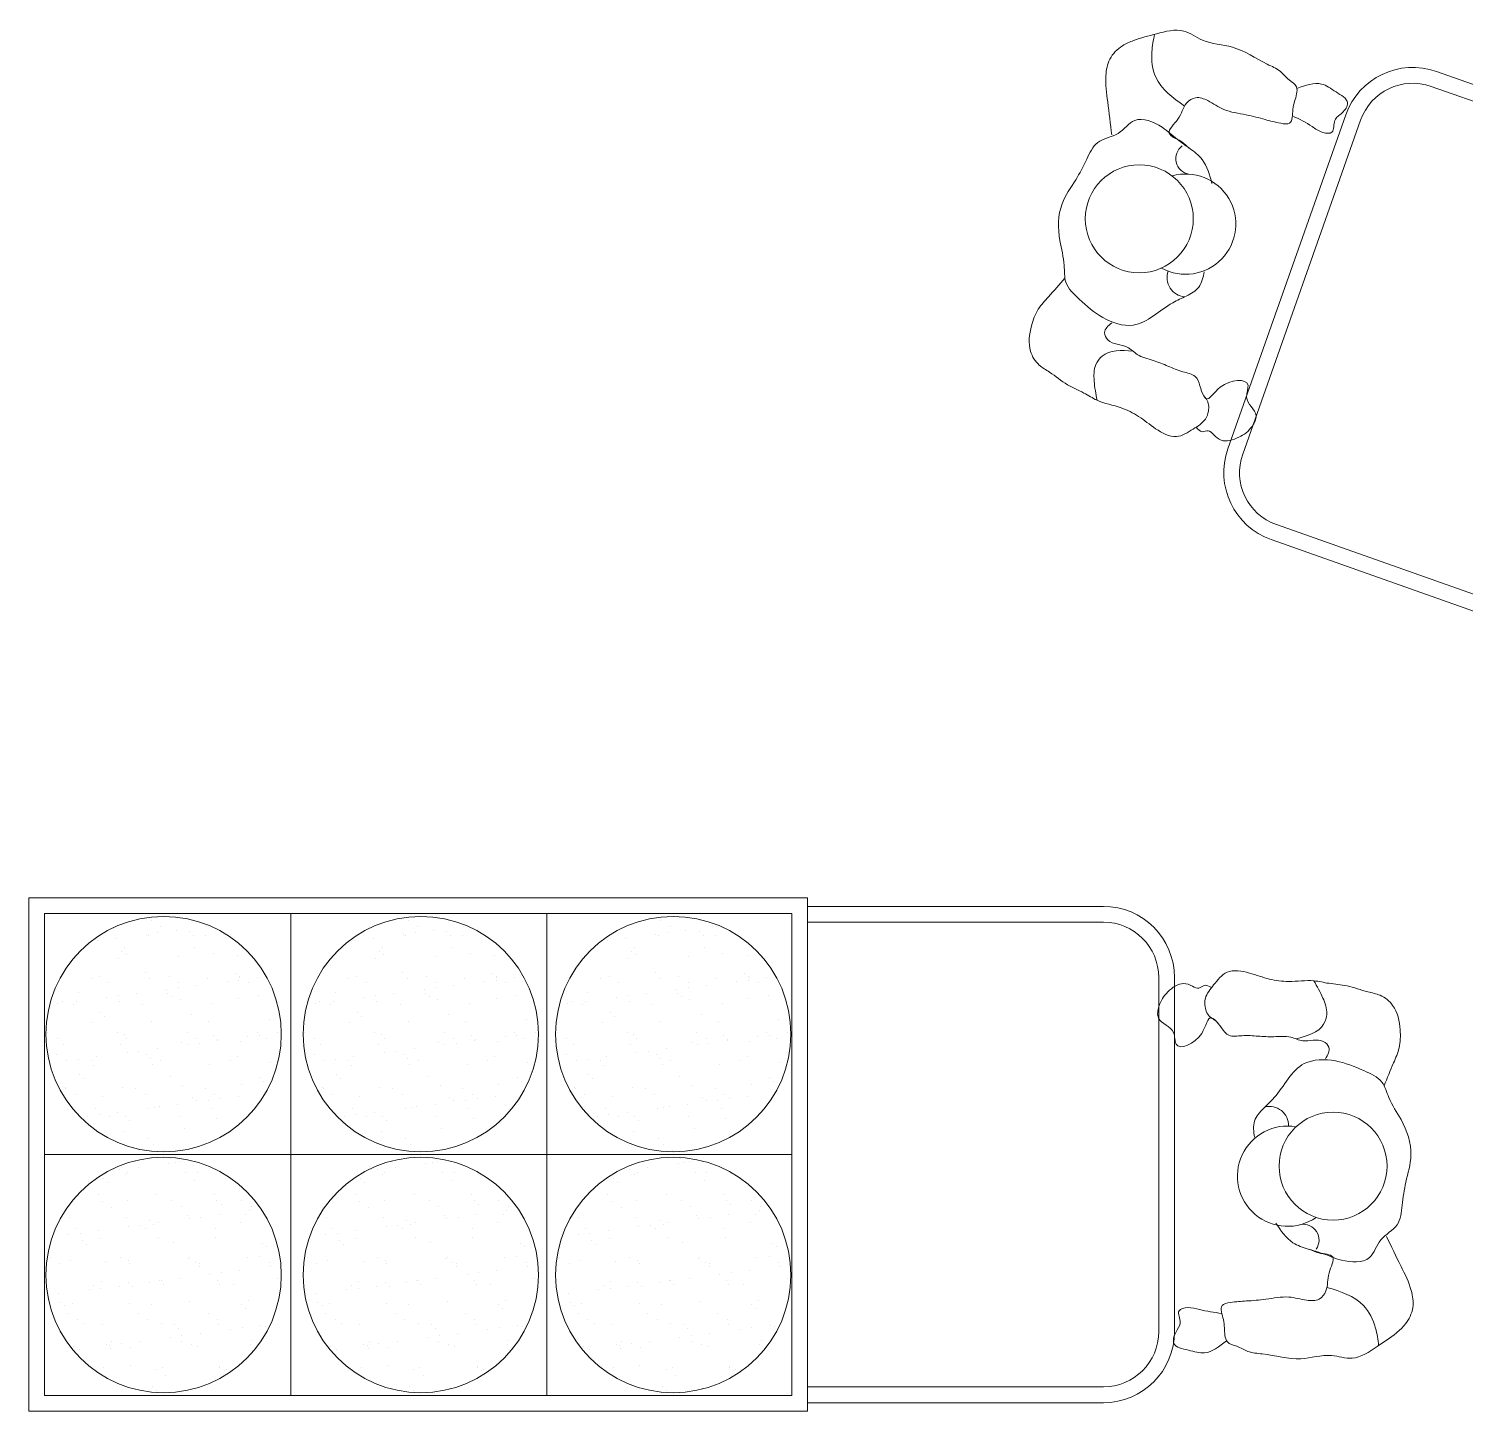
# Model space of a CAD drawing. Header units: millimetres. Extents: x 1337 to 8186, y 1899 to 5236.
# Drawn here: x 5395.6 to 5428.32, y 2700.96 to 2732.45 of the extents above; entities that cross this region are included whole.
import ezdxf

# ---------------------------------------------------------------- set-up
doc = ezdxf.new("R2010")
doc.units = ezdxf.units.MM
doc.layers.add('Линия связи (Вновь)', color=3, linetype='Continuous', lineweight=60)
doc.layers.add('Строительный', color=251, linetype='Continuous', lineweight=13)

# ---------------------------------------------------------------- blocks, each defined once
blk = doc.blocks.new('A$C178B2837')
at = {"layer": 'Строительный', "ltscale": 100}
for p, q in [((608.894, 341.669), (604.482, 343.228)), ((608.811, 341.434), (604.398, 342.992)), ((601.181, 337.261), (603.046, 342.542)), ((601.417, 337.178), (603.282, 342.458)), ((606.364, 334.503), (601.951, 336.062)), ((606.28, 334.267), (601.867, 335.826)), ((582.213, 330.16), (594.533, 330.16)), ((582.213, 330.16), (582.213, 322.04)), ((594.533, 330.16), (594.533, 322.04)), ((594.533, 330.025), (599.213, 330.025)), ((582.463, 329.91), (594.283, 329.91)), ((582.463, 329.91), (582.463, 322.29)), ((584.149, 329.807), (584.149, 329.807)), ((586.358, 329.91), (586.358, 322.29)), ((588.218, 329.807), (588.218, 329.807)), ((590.41, 329.91), (590.41, 322.29)), ((592.211, 329.807), (592.211, 329.807)), ((594.283, 329.91), (594.283, 322.29)), ((594.533, 329.775), (599.213, 329.775)), ((583.59, 329.522), (583.59, 329.522)), ((584.072, 329.585), (584.072, 329.585)), ((584.106, 329.572), (584.106, 329.572)), ((584.256, 329.609), (584.256, 329.609)), ((584.299, 329.712), (584.299, 329.712)), ((584.545, 329.647), (584.545, 329.647)), ((584.754, 329.629), (584.754, 329.629)), ((584.819, 329.569), (584.819, 329.569)), ((585.013, 329.567), (585.013, 329.567)), ((585.026, 329.711), (585.026, 329.711)), ((587.659, 329.522), (587.659, 329.522)), ((588.141, 329.585), (588.141, 329.585)), ((588.175, 329.572), (588.175, 329.572)), ((588.325, 329.609), (588.325, 329.609)), ((588.367, 329.712), (588.367, 329.712)), ((588.613, 329.647), (588.613, 329.647)), ((588.823, 329.629), (588.823, 329.629)), ((588.888, 329.569), (588.888, 329.569)), ((589.082, 329.567), (589.082, 329.567)), ((589.095, 329.711), (589.095, 329.711)), ((591.652, 329.522), (591.652, 329.522)), ((592.134, 329.585), (592.134, 329.585)), ((592.168, 329.572), (592.168, 329.572)), ((592.319, 329.609), (592.319, 329.609)), ((592.361, 329.712), (592.361, 329.712)), ((592.607, 329.647), (592.607, 329.647)), ((592.816, 329.629), (592.816, 329.629)), ((592.881, 329.569), (592.881, 329.569)), ((593.075, 329.567), (593.075, 329.567)), ((593.088, 329.711), (593.088, 329.711)), ((583.302, 329.484), (583.302, 329.484)), ((583.688, 329.317), (583.688, 329.317)), ((583.733, 329.367), (583.733, 329.367)), ((584.837, 329.369), (584.837, 329.369)), ((585.128, 329.286), (585.128, 329.286)), ((587.371, 329.484), (587.371, 329.484)), ((587.757, 329.317), (587.757, 329.317)), ((587.802, 329.367), (587.802, 329.367)), ((588.906, 329.369), (588.906, 329.369)), ((589.196, 329.286), (589.196, 329.286)), ((591.364, 329.484), (591.364, 329.484)), ((591.75, 329.317), (591.75, 329.317)), ((591.795, 329.367), (591.795, 329.367)), ((592.899, 329.369), (592.899, 329.369)), ((593.19, 329.286), (593.19, 329.286)), ((583.628, 329.205), (583.628, 329.205)), ((583.753, 329.258), (583.753, 329.258)), ((584.585, 329.239), (584.585, 329.239)), ((585.513, 329.251), (585.513, 329.251)), ((587.697, 329.205), (587.697, 329.205)), ((587.822, 329.258), (587.822, 329.258)), ((588.654, 329.239), (588.654, 329.239)), ((589.582, 329.251), (589.582, 329.251)), ((591.69, 329.205), (591.69, 329.205)), ((591.816, 329.258), (591.816, 329.258)), ((592.647, 329.239), (592.647, 329.239)), ((593.576, 329.251), (593.576, 329.251)), ((583.2, 328.877), (583.2, 328.877)), ((583.331, 328.917), (583.331, 328.917)), ((584.062, 328.975), (584.062, 328.975)), ((584.128, 328.888), (584.128, 328.888)), ((584.435, 328.919), (584.435, 328.919)), ((584.585, 328.824), (584.585, 328.824)), ((585.035, 328.884), (585.035, 328.884)), ((585.353, 328.836), (585.353, 328.836)), ((585.481, 328.963), (585.481, 328.963)), ((585.538, 328.86), (585.538, 328.86)), ((585.54, 328.921), (585.54, 328.921)), ((585.546, 328.903), (585.546, 328.903)), ((585.689, 328.826), (585.689, 328.826)), ((585.826, 328.898), (585.826, 328.898)), ((587.269, 328.877), (587.269, 328.877)), ((587.4, 328.917), (587.4, 328.917)), ((588.131, 328.975), (588.131, 328.975)), ((588.197, 328.888), (588.197, 328.888)), ((588.504, 328.919), (588.504, 328.919)), ((588.654, 328.824), (588.654, 328.824)), ((589.104, 328.884), (589.104, 328.884)), ((589.422, 328.836), (589.422, 328.836)), ((589.549, 328.963), (589.549, 328.963)), ((589.606, 328.86), (589.606, 328.86)), ((589.608, 328.921), (589.608, 328.921)), ((589.615, 328.903), (589.615, 328.903)), ((589.758, 328.826), (589.758, 328.826)), ((589.895, 328.898), (589.895, 328.898)), ((591.262, 328.877), (591.262, 328.877)), ((591.393, 328.917), (591.393, 328.917)), ((592.124, 328.975), (592.124, 328.975)), ((592.19, 328.888), (592.19, 328.888)), ((592.498, 328.919), (592.498, 328.919)), ((592.647, 328.824), (592.647, 328.824)), ((593.097, 328.884), (593.097, 328.884)), ((593.415, 328.836), (593.415, 328.836)), ((593.543, 328.963), (593.543, 328.963)), ((593.6, 328.86), (593.6, 328.86)), ((593.602, 328.921), (593.602, 328.921)), ((593.608, 328.903), (593.608, 328.903)), ((593.751, 328.826), (593.751, 328.826)), ((593.888, 328.898), (593.888, 328.898)), ((600.088, 328.9), (600.088, 323.3)), ((600.338, 328.9), (600.338, 323.3)), ((582.996, 328.664), (582.996, 328.664)), ((583.481, 328.822), (583.481, 328.822)), ((583.629, 328.609), (583.629, 328.609)), ((583.917, 328.647), (583.917, 328.647)), ((584.399, 328.71), (584.399, 328.71)), ((584.415, 328.652), (584.415, 328.652)), ((584.583, 328.734), (584.583, 328.734)), ((584.872, 328.772), (584.872, 328.772)), ((585.854, 328.62), (585.854, 328.62)), ((587.065, 328.664), (587.065, 328.664)), ((587.55, 328.822), (587.55, 328.822)), ((587.698, 328.609), (587.698, 328.609)), ((587.986, 328.647), (587.986, 328.647)), ((588.467, 328.71), (588.467, 328.71)), ((588.484, 328.652), (588.484, 328.652)), ((588.652, 328.734), (588.652, 328.734)), ((588.94, 328.772), (588.94, 328.772)), ((589.923, 328.62), (589.923, 328.62)), ((591.058, 328.664), (591.058, 328.664)), ((591.543, 328.822), (591.543, 328.822)), ((591.691, 328.609), (591.691, 328.609)), ((591.979, 328.647), (591.979, 328.647)), ((592.461, 328.71), (592.461, 328.71)), ((592.477, 328.652), (592.477, 328.652)), ((592.645, 328.734), (592.645, 328.734)), ((592.934, 328.772), (592.934, 328.772)), ((593.917, 328.62), (593.917, 328.62)), ((582.675, 328.483), (582.675, 328.483)), ((582.743, 328.526), (582.743, 328.526)), ((582.915, 328.477), (582.915, 328.477)), ((582.963, 328.521), (582.963, 328.521)), ((583.444, 328.585), (583.444, 328.585)), ((583.65, 328.522), (583.65, 328.522)), ((584.019, 328.479), (584.019, 328.479)), ((584.48, 328.592), (584.48, 328.592)), ((584.608, 328.556), (584.608, 328.556)), ((585.123, 328.481), (585.123, 328.481)), ((585.536, 328.568), (585.536, 328.568)), ((586.743, 328.483), (586.743, 328.483)), ((586.812, 328.526), (586.812, 328.526)), ((586.984, 328.477), (586.984, 328.477)), ((587.032, 328.521), (587.032, 328.521)), ((587.513, 328.585), (587.513, 328.585)), ((587.719, 328.522), (587.719, 328.522)), ((588.088, 328.479), (588.088, 328.479)), ((588.549, 328.592), (588.549, 328.592)), ((588.676, 328.556), (588.676, 328.556)), ((589.192, 328.481), (589.192, 328.481)), ((589.605, 328.568), (589.605, 328.568)), ((590.737, 328.483), (590.737, 328.483)), ((590.805, 328.526), (590.805, 328.526)), ((590.977, 328.477), (590.977, 328.477)), ((591.025, 328.521), (591.025, 328.521)), ((591.506, 328.585), (591.506, 328.585)), ((591.712, 328.522), (591.712, 328.522)), ((592.081, 328.479), (592.081, 328.479)), ((592.542, 328.592), (592.542, 328.592)), ((592.67, 328.556), (592.67, 328.556)), ((593.185, 328.481), (593.185, 328.481)), ((593.598, 328.568), (593.598, 328.568)), ((583.223, 328.193), (583.223, 328.193)), ((583.349, 328.34), (583.349, 328.34)), ((583.414, 328.281), (583.414, 328.281)), ((584.151, 328.205), (584.151, 328.205)), ((584.789, 328.309), (584.789, 328.309)), ((585.058, 328.201), (585.058, 328.201)), ((586.015, 328.235), (586.015, 328.235)), ((587.291, 328.193), (587.291, 328.193)), ((587.418, 328.34), (587.418, 328.34)), ((587.483, 328.281), (587.483, 328.281)), ((588.219, 328.205), (588.219, 328.205)), ((588.857, 328.309), (588.857, 328.309)), ((589.126, 328.201), (589.126, 328.201)), ((590.084, 328.235), (590.084, 328.235)), ((591.285, 328.193), (591.285, 328.193)), ((591.411, 328.34), (591.411, 328.34)), ((591.476, 328.281), (591.476, 328.281)), ((592.213, 328.205), (592.213, 328.205)), ((592.851, 328.309), (592.851, 328.309)), ((593.12, 328.201), (593.12, 328.201)), ((594.077, 328.235), (594.077, 328.235)), ((582.514, 328.028), (582.514, 328.028)), ((582.663, 327.932), (582.663, 327.932)), ((583.618, 328.03), (583.618, 328.03)), ((583.723, 327.998), (583.723, 327.998)), ((583.767, 327.934), (583.767, 327.934)), ((584.722, 328.032), (584.722, 328.032)), ((584.871, 327.936), (584.871, 327.936)), ((585.141, 327.986), (585.141, 327.986)), ((585.207, 327.926), (585.207, 327.926)), ((585.68, 327.961), (585.68, 327.961)), ((585.826, 328.034), (585.826, 328.034)), ((585.865, 327.985), (585.865, 327.985)), ((585.975, 327.938), (585.975, 327.938)), ((586.153, 328.023), (586.153, 328.023)), ((586.582, 328.028), (586.582, 328.028)), ((586.732, 327.932), (586.732, 327.932)), ((587.686, 328.03), (587.686, 328.03)), ((587.792, 327.998), (587.792, 327.998)), ((587.836, 327.934), (587.836, 327.934)), ((588.791, 328.032), (588.791, 328.032)), ((588.94, 327.936), (588.94, 327.936)), ((589.21, 327.986), (589.21, 327.986)), ((589.276, 327.926), (589.276, 327.926)), ((589.749, 327.961), (589.749, 327.961)), ((589.895, 328.034), (589.895, 328.034)), ((589.933, 327.985), (589.933, 327.985)), ((590.044, 327.938), (590.044, 327.938)), ((590.222, 328.023), (590.222, 328.023)), ((590.576, 328.028), (590.576, 328.028)), ((590.725, 327.932), (590.725, 327.932)), ((591.68, 328.03), (591.68, 328.03)), ((591.785, 327.998), (591.785, 327.998)), ((591.829, 327.934), (591.829, 327.934)), ((592.784, 328.032), (592.784, 328.032)), ((592.933, 327.936), (592.933, 327.936)), ((593.204, 327.986), (593.204, 327.986)), ((593.269, 327.926), (593.269, 327.926)), ((593.742, 327.961), (593.742, 327.961)), ((593.888, 328.034), (593.888, 328.034)), ((593.927, 327.985), (593.927, 327.985)), ((594.038, 327.938), (594.038, 327.938)), ((594.215, 328.023), (594.215, 328.023)), ((582.765, 327.843), (582.765, 327.843)), ((583.672, 327.838), (583.672, 327.838)), ((583.771, 327.71), (583.771, 327.71)), ((583.956, 327.734), (583.956, 327.734)), ((584.244, 327.772), (584.244, 327.772)), ((584.63, 327.873), (584.63, 327.873)), ((584.726, 327.835), (584.726, 327.835)), ((584.91, 327.86), (584.91, 327.86)), ((585.198, 327.897), (585.198, 327.897)), ((585.558, 327.885), (585.558, 327.885)), ((586.834, 327.843), (586.834, 327.843)), ((587.741, 327.838), (587.741, 327.838)), ((587.84, 327.71), (587.84, 327.71)), ((588.025, 327.734), (588.025, 327.734)), ((588.313, 327.772), (588.313, 327.772)), ((588.699, 327.873), (588.699, 327.873)), ((588.794, 327.835), (588.794, 327.835)), ((588.979, 327.86), (588.979, 327.86)), ((589.267, 327.897), (589.267, 327.897)), ((589.627, 327.885), (589.627, 327.885)), ((590.828, 327.843), (590.828, 327.843)), ((591.735, 327.838), (591.735, 327.838)), ((591.833, 327.71), (591.833, 327.71)), ((592.018, 327.734), (592.018, 327.734)), ((592.306, 327.772), (592.306, 327.772)), ((592.692, 327.873), (592.692, 327.873)), ((592.788, 327.835), (592.788, 327.835)), ((592.972, 327.86), (592.972, 327.86)), ((593.261, 327.897), (593.261, 327.897)), ((593.62, 327.885), (593.62, 327.885)), ((582.657, 327.687), (582.657, 327.687)), ((582.817, 327.584), (582.817, 327.584)), ((583.001, 327.608), (583.001, 327.608)), ((583.201, 327.589), (583.201, 327.589)), ((583.245, 327.51), (583.245, 327.51)), ((583.29, 327.646), (583.29, 327.646)), ((584.076, 327.675), (584.076, 327.675)), ((584.141, 327.615), (584.141, 327.615)), ((584.173, 327.522), (584.173, 327.522)), ((584.305, 327.591), (584.305, 327.591)), ((585.08, 327.518), (585.08, 327.518)), ((585.41, 327.593), (585.41, 327.593)), ((585.515, 327.643), (585.515, 327.643)), ((586.038, 327.552), (586.038, 327.552)), ((586.726, 327.687), (586.726, 327.687)), ((586.886, 327.584), (586.886, 327.584)), ((587.07, 327.608), (587.07, 327.608)), ((587.27, 327.589), (587.27, 327.589)), ((587.314, 327.51), (587.314, 327.51)), ((587.358, 327.646), (587.358, 327.646)), ((588.144, 327.675), (588.144, 327.675)), ((588.21, 327.615), (588.21, 327.615)), ((588.242, 327.522), (588.242, 327.522)), ((588.374, 327.591), (588.374, 327.591)), ((589.149, 327.518), (589.149, 327.518)), ((589.478, 327.593), (589.478, 327.593)), ((589.584, 327.643), (589.584, 327.643)), ((590.106, 327.552), (590.106, 327.552)), ((590.719, 327.687), (590.719, 327.687)), ((590.879, 327.584), (590.879, 327.584)), ((591.064, 327.608), (591.064, 327.608)), ((591.263, 327.589), (591.263, 327.589)), ((591.307, 327.51), (591.307, 327.51)), ((591.352, 327.646), (591.352, 327.646)), ((592.138, 327.675), (592.138, 327.675)), ((592.203, 327.615), (592.203, 327.615)), ((592.235, 327.522), (592.235, 327.522)), ((592.368, 327.591), (592.368, 327.591)), ((593.142, 327.518), (593.142, 327.518)), ((593.472, 327.593), (593.472, 327.593)), ((593.577, 327.643), (593.577, 327.643)), ((594.1, 327.552), (594.1, 327.552)), ((583.01, 327.363), (583.01, 327.363)), ((583.075, 327.303), (583.075, 327.303)), ((584.449, 327.332), (584.449, 327.332)), ((585.868, 327.32), (585.868, 327.32)), ((585.934, 327.26), (585.934, 327.26)), ((587.079, 327.363), (587.079, 327.363)), ((587.144, 327.303), (587.144, 327.303)), ((588.518, 327.332), (588.518, 327.332)), ((589.937, 327.32), (589.937, 327.32)), ((590.002, 327.26), (590.002, 327.26)), ((591.072, 327.363), (591.072, 327.363)), ((591.137, 327.303), (591.137, 327.303)), ((592.512, 327.332), (592.512, 327.332)), ((593.93, 327.32), (593.93, 327.32)), ((593.996, 327.26), (593.996, 327.26)), ((582.788, 327.16), (582.788, 327.16)), ((582.8, 327.14), (582.8, 327.14)), ((582.949, 327.044), (582.949, 327.044)), ((583.384, 327.021), (583.384, 327.021)), ((583.695, 327.155), (583.695, 327.155)), ((583.904, 327.142), (583.904, 327.142)), ((584.054, 327.046), (584.054, 327.046)), ((584.652, 327.19), (584.652, 327.19)), ((584.802, 327.009), (584.802, 327.009)), ((585.008, 327.144), (585.008, 327.144)), ((585.158, 327.048), (585.158, 327.048)), ((585.525, 327.022), (585.525, 327.022)), ((585.58, 327.202), (585.58, 327.202)), ((586.857, 327.16), (586.857, 327.16)), ((586.869, 327.14), (586.869, 327.14)), ((587.018, 327.044), (587.018, 327.044)), ((587.452, 327.021), (587.452, 327.021)), ((587.764, 327.155), (587.764, 327.155)), ((587.973, 327.142), (587.973, 327.142)), ((588.122, 327.046), (588.122, 327.046)), ((588.721, 327.19), (588.721, 327.19)), ((588.871, 327.009), (588.871, 327.009)), ((589.077, 327.144), (589.077, 327.144)), ((589.226, 327.048), (589.226, 327.048)), ((589.594, 327.022), (589.594, 327.022)), ((589.649, 327.202), (589.649, 327.202)), ((590.85, 327.16), (590.85, 327.16)), ((590.862, 327.14), (590.862, 327.14)), ((591.012, 327.044), (591.012, 327.044)), ((591.446, 327.021), (591.446, 327.021)), ((591.757, 327.155), (591.757, 327.155)), ((591.966, 327.142), (591.966, 327.142)), ((592.116, 327.046), (592.116, 327.046)), ((592.714, 327.19), (592.714, 327.19)), ((592.864, 327.009), (592.864, 327.009)), ((593.07, 327.144), (593.07, 327.144)), ((593.22, 327.048), (593.22, 327.048)), ((593.587, 327.022), (593.587, 327.022)), ((593.643, 327.202), (593.643, 327.202)), ((583.267, 326.827), (583.267, 326.827)), ((584.098, 326.835), (584.098, 326.835)), ((584.195, 326.839), (584.195, 326.839)), ((584.283, 326.859), (584.283, 326.859)), ((584.571, 326.897), (584.571, 326.897)), ((584.868, 326.949), (584.868, 326.949)), ((585.053, 326.96), (585.053, 326.96)), ((585.102, 326.835), (585.102, 326.835)), ((585.237, 326.985), (585.237, 326.985)), ((587.336, 326.827), (587.336, 326.827)), ((588.167, 326.835), (588.167, 326.835)), ((588.264, 326.839), (588.264, 326.839)), ((588.351, 326.859), (588.351, 326.859)), ((588.64, 326.897), (588.64, 326.897)), ((588.936, 326.949), (588.936, 326.949)), ((589.121, 326.96), (589.121, 326.96)), ((589.171, 326.835), (589.171, 326.835)), ((589.306, 326.985), (589.306, 326.985)), ((591.329, 326.827), (591.329, 326.827)), ((592.16, 326.835), (592.16, 326.835)), ((592.257, 326.839), (592.257, 326.839)), ((592.345, 326.859), (592.345, 326.859)), ((592.633, 326.897), (592.633, 326.897)), ((592.93, 326.949), (592.93, 326.949)), ((593.115, 326.96), (593.115, 326.96)), ((593.164, 326.835), (593.164, 326.835)), ((593.299, 326.985), (593.299, 326.985)), ((583.144, 326.709), (583.144, 326.709)), ((583.328, 326.733), (583.328, 326.733)), ((583.488, 326.702), (583.488, 326.702)), ((583.617, 326.771), (583.617, 326.771)), ((583.737, 326.697), (583.737, 326.697)), ((583.802, 326.638), (583.802, 326.638)), ((584.592, 326.704), (584.592, 326.704)), ((585.176, 326.666), (585.176, 326.666)), ((587.213, 326.709), (587.213, 326.709)), ((587.397, 326.733), (587.397, 326.733)), ((587.556, 326.702), (587.556, 326.702)), ((587.685, 326.771), (587.685, 326.771)), ((587.805, 326.697), (587.805, 326.697)), ((587.871, 326.638), (587.871, 326.638)), ((588.661, 326.704), (588.661, 326.704)), ((589.245, 326.666), (589.245, 326.666)), ((591.206, 326.709), (591.206, 326.709)), ((591.39, 326.733), (591.39, 326.733)), ((591.55, 326.702), (591.55, 326.702)), ((591.679, 326.771), (591.679, 326.771)), ((591.799, 326.697), (591.799, 326.697)), ((591.864, 326.638), (591.864, 326.638)), ((592.654, 326.704), (592.654, 326.704)), ((593.238, 326.666), (593.238, 326.666)), ((583.717, 326.472), (583.717, 326.472)), ((584.11, 326.355), (584.11, 326.355)), ((584.675, 326.507), (584.675, 326.507)), ((587.786, 326.472), (587.786, 326.472)), ((588.179, 326.355), (588.179, 326.355)), ((588.743, 326.507), (588.743, 326.507)), ((591.779, 326.472), (591.779, 326.472)), ((592.172, 326.355), (592.172, 326.355)), ((592.737, 326.507), (592.737, 326.507)), ((582.463, 326.1), (594.283, 326.1)), ((584.19, 326.254), (584.19, 326.254)), ((584.218, 326.156), (584.218, 326.156)), ((584.34, 326.159), (584.34, 326.159)), ((588.259, 326.254), (588.259, 326.254)), ((588.286, 326.156), (588.286, 326.156)), ((588.409, 326.159), (588.409, 326.159)), ((592.252, 326.254), (592.252, 326.254)), ((592.28, 326.156), (592.28, 326.156)), ((592.402, 326.159), (592.402, 326.159)), ((583.943, 325.896), (583.943, 325.896)), ((584.425, 325.96), (584.425, 325.96)), ((584.463, 326.032), (584.463, 326.032)), ((584.529, 325.972), (584.529, 325.972)), ((584.61, 325.984), (584.61, 325.984)), ((588.012, 325.896), (588.012, 325.896)), ((588.494, 325.96), (588.494, 325.96)), ((588.532, 326.032), (588.532, 326.032)), ((588.597, 325.972), (588.597, 325.972)), ((588.678, 325.984), (588.678, 325.984)), ((592.006, 325.896), (592.006, 325.896)), ((592.487, 325.96), (592.487, 325.96)), ((592.525, 326.032), (592.525, 326.032)), ((592.591, 325.972), (592.591, 325.972)), ((592.672, 325.984), (592.672, 325.984)), ((583.397, 325.72), (583.397, 325.72)), ((583.463, 325.66), (583.463, 325.66)), ((583.471, 325.834), (583.471, 325.834)), ((583.655, 325.858), (583.655, 325.858)), ((583.739, 325.789), (583.739, 325.789)), ((583.774, 325.814), (583.774, 325.814)), ((584.697, 325.823), (584.697, 325.823)), ((584.837, 325.689), (584.837, 325.689)), ((584.878, 325.816), (584.878, 325.816)), ((587.466, 325.72), (587.466, 325.72)), ((587.531, 325.66), (587.531, 325.66)), ((587.539, 325.834), (587.539, 325.834)), ((587.724, 325.858), (587.724, 325.858)), ((587.808, 325.789), (587.808, 325.789)), ((587.843, 325.814), (587.843, 325.814)), ((588.766, 325.823), (588.766, 325.823)), ((588.906, 325.689), (588.906, 325.689)), ((588.947, 325.816), (588.947, 325.816)), ((591.459, 325.72), (591.459, 325.72)), ((591.525, 325.66), (591.525, 325.66)), ((591.533, 325.834), (591.533, 325.834)), ((591.717, 325.858), (591.717, 325.858)), ((591.802, 325.789), (591.802, 325.789)), ((591.836, 325.814), (591.836, 325.814)), ((592.759, 325.823), (592.759, 325.823)), ((592.899, 325.689), (592.899, 325.689)), ((592.94, 325.816), (592.94, 325.816)), ((583.312, 325.461), (583.312, 325.461)), ((584.24, 325.473), (584.24, 325.473)), ((585.147, 325.468), (585.147, 325.468)), ((587.381, 325.461), (587.381, 325.461)), ((588.309, 325.473), (588.309, 325.473)), ((589.216, 325.468), (589.216, 325.468)), ((591.374, 325.461), (591.374, 325.461)), ((592.302, 325.473), (592.302, 325.473)), ((593.209, 325.468), (593.209, 325.468)), ((583.373, 325.364), (583.373, 325.364)), ((583.522, 325.269), (583.522, 325.269)), ((583.771, 325.378), (583.771, 325.378)), ((584.477, 325.366), (584.477, 325.366)), ((584.626, 325.271), (584.626, 325.271)), ((585.19, 325.366), (585.19, 325.366)), ((585.255, 325.306), (585.255, 325.306)), ((585.581, 325.368), (585.581, 325.368)), ((585.706, 325.21), (585.706, 325.21)), ((585.73, 325.273), (585.73, 325.273)), ((585.891, 325.235), (585.891, 325.235)), ((587.441, 325.364), (587.441, 325.364)), ((587.591, 325.269), (587.591, 325.269)), ((587.84, 325.378), (587.84, 325.378)), ((588.545, 325.366), (588.545, 325.366)), ((588.695, 325.271), (588.695, 325.271)), ((589.259, 325.366), (589.259, 325.366)), ((589.324, 325.306), (589.324, 325.306)), ((589.65, 325.368), (589.65, 325.368)), ((589.775, 325.21), (589.775, 325.21)), ((589.799, 325.273), (589.799, 325.273)), ((589.96, 325.235), (589.96, 325.235)), ((591.435, 325.364), (591.435, 325.364)), ((591.584, 325.269), (591.584, 325.269)), ((591.833, 325.378), (591.833, 325.378)), ((592.539, 325.366), (592.539, 325.366)), ((592.688, 325.271), (592.688, 325.271)), ((593.252, 325.366), (593.252, 325.366)), ((593.317, 325.306), (593.317, 325.306)), ((593.643, 325.368), (593.643, 325.368)), ((593.768, 325.21), (593.768, 325.21)), ((593.792, 325.273), (593.792, 325.273)), ((593.953, 325.235), (593.953, 325.235)), ((582.705, 325.067), (582.705, 325.067)), ((582.855, 325.11), (582.855, 325.11)), ((583.762, 325.106), (583.762, 325.106)), ((583.982, 324.983), (583.982, 324.983)), ((584.124, 325.054), (584.124, 325.054)), ((584.189, 324.995), (584.189, 324.995)), ((584.27, 325.021), (584.27, 325.021)), ((584.719, 325.14), (584.719, 325.14)), ((584.752, 325.085), (584.752, 325.085)), ((584.936, 325.109), (584.936, 325.109)), ((585.225, 325.147), (585.225, 325.147)), ((585.564, 325.023), (585.564, 325.023)), ((585.647, 325.152), (585.647, 325.152)), ((586.774, 325.067), (586.774, 325.067)), ((586.924, 325.11), (586.924, 325.11)), ((587.831, 325.106), (587.831, 325.106)), ((588.051, 324.983), (588.051, 324.983)), ((588.193, 325.054), (588.193, 325.054)), ((588.258, 324.995), (588.258, 324.995)), ((588.339, 325.021), (588.339, 325.021)), ((588.788, 325.14), (588.788, 325.14)), ((588.821, 325.085), (588.821, 325.085)), ((589.005, 325.109), (589.005, 325.109)), ((589.293, 325.147), (589.293, 325.147)), ((589.632, 325.023), (589.632, 325.023)), ((589.716, 325.152), (589.716, 325.152)), ((590.767, 325.067), (590.767, 325.067)), ((590.917, 325.11), (590.917, 325.11)), ((591.824, 325.106), (591.824, 325.106)), ((592.044, 324.983), (592.044, 324.983)), ((592.186, 325.054), (592.186, 325.054)), ((592.252, 324.995), (592.252, 324.995)), ((592.332, 325.021), (592.332, 325.021)), ((592.781, 325.14), (592.781, 325.14)), ((592.814, 325.085), (592.814, 325.085)), ((592.999, 325.109), (592.999, 325.109)), ((593.287, 325.147), (593.287, 325.147)), ((593.626, 325.023), (593.626, 325.023)), ((593.71, 325.152), (593.71, 325.152)), ((582.843, 324.833), (582.843, 324.833)), ((582.956, 324.924), (582.956, 324.924)), ((583.028, 324.858), (583.028, 324.858)), ((583.058, 324.743), (583.058, 324.743)), ((583.316, 324.896), (583.316, 324.896)), ((583.334, 324.778), (583.334, 324.778)), ((583.798, 324.959), (583.798, 324.959)), ((584.06, 324.926), (584.06, 324.926)), ((584.262, 324.79), (584.262, 324.79)), ((585.164, 324.928), (585.164, 324.928)), ((585.169, 324.785), (585.169, 324.785)), ((586.912, 324.833), (586.912, 324.833)), ((587.025, 324.924), (587.025, 324.924)), ((587.097, 324.858), (587.097, 324.858)), ((587.127, 324.743), (587.127, 324.743)), ((587.385, 324.896), (587.385, 324.896)), ((587.403, 324.778), (587.403, 324.778)), ((587.866, 324.959), (587.866, 324.959)), ((588.129, 324.926), (588.129, 324.926)), ((588.331, 324.79), (588.331, 324.79)), ((589.233, 324.928), (589.233, 324.928)), ((589.238, 324.785), (589.238, 324.785)), ((590.905, 324.833), (590.905, 324.833)), ((591.018, 324.924), (591.018, 324.924)), ((591.09, 324.858), (591.09, 324.858)), ((591.12, 324.743), (591.12, 324.743)), ((591.378, 324.896), (591.378, 324.896)), ((591.396, 324.778), (591.396, 324.778)), ((591.86, 324.959), (591.86, 324.959)), ((592.122, 324.926), (592.122, 324.926)), ((592.324, 324.79), (592.324, 324.79)), ((593.227, 324.928), (593.227, 324.928)), ((593.231, 324.785), (593.231, 324.785)), ((583.124, 324.683), (583.124, 324.683)), ((584.498, 324.712), (584.498, 324.712)), ((585.917, 324.7), (585.917, 324.7)), ((585.982, 324.64), (585.982, 324.64)), ((587.192, 324.683), (587.192, 324.683)), ((588.567, 324.712), (588.567, 324.712)), ((589.985, 324.7), (589.985, 324.7)), ((590.051, 324.64), (590.051, 324.64)), ((591.186, 324.683), (591.186, 324.683)), ((592.56, 324.712), (592.56, 324.712)), ((593.979, 324.7), (593.979, 324.7)), ((594.044, 324.64), (594.044, 324.64)), ((582.555, 324.474), (582.555, 324.474)), ((582.704, 324.379), (582.704, 324.379)), ((582.877, 324.427), (582.877, 324.427)), ((583.432, 324.401), (583.432, 324.401)), ((583.659, 324.476), (583.659, 324.476)), ((583.784, 324.423), (583.784, 324.423)), ((583.808, 324.381), (583.808, 324.381)), ((584.742, 324.457), (584.742, 324.457)), ((584.763, 324.478), (584.763, 324.478)), ((584.851, 324.389), (584.851, 324.389)), ((584.913, 324.383), (584.913, 324.383)), ((584.916, 324.329), (584.916, 324.329)), ((585.67, 324.469), (585.67, 324.469)), ((585.867, 324.48), (585.867, 324.48)), ((586.017, 324.385), (586.017, 324.385)), ((586.033, 324.335), (586.033, 324.335)), ((586.624, 324.474), (586.624, 324.474)), ((586.773, 324.379), (586.773, 324.379)), ((586.946, 324.427), (586.946, 324.427)), ((587.501, 324.401), (587.501, 324.401)), ((587.728, 324.476), (587.728, 324.476)), ((587.853, 324.423), (587.853, 324.423)), ((587.877, 324.381), (587.877, 324.381)), ((588.81, 324.457), (588.81, 324.457)), ((588.832, 324.478), (588.832, 324.478)), ((588.92, 324.389), (588.92, 324.389)), ((588.981, 324.383), (588.981, 324.383)), ((588.985, 324.329), (588.985, 324.329)), ((589.739, 324.469), (589.739, 324.469)), ((589.936, 324.48), (589.936, 324.48)), ((590.085, 324.385), (590.085, 324.385)), ((590.102, 324.335), (590.102, 324.335)), ((590.617, 324.474), (590.617, 324.474)), ((590.766, 324.379), (590.766, 324.379)), ((590.939, 324.427), (590.939, 324.427)), ((591.494, 324.401), (591.494, 324.401)), ((591.721, 324.476), (591.721, 324.476)), ((591.846, 324.423), (591.846, 324.423)), ((591.871, 324.381), (591.871, 324.381)), ((592.804, 324.457), (592.804, 324.457)), ((592.825, 324.478), (592.825, 324.478)), ((592.913, 324.389), (592.913, 324.389)), ((592.975, 324.383), (592.975, 324.383)), ((592.978, 324.329), (592.978, 324.329)), ((593.732, 324.469), (593.732, 324.469)), ((593.929, 324.48), (593.929, 324.48)), ((594.079, 324.385), (594.079, 324.385)), ((594.095, 324.335), (594.095, 324.335)), ((583.357, 324.095), (583.357, 324.095)), ((583.785, 324.077), (583.785, 324.077)), ((584.124, 324.084), (584.124, 324.084)), ((584.285, 324.106), (584.285, 324.106)), ((584.309, 324.108), (584.309, 324.108)), ((584.597, 324.146), (584.597, 324.146)), ((585.079, 324.21), (585.079, 324.21)), ((585.192, 324.102), (585.192, 324.102)), ((585.263, 324.234), (585.263, 324.234)), ((585.552, 324.272), (585.552, 324.272)), ((586.149, 324.137), (586.149, 324.137)), ((587.425, 324.095), (587.425, 324.095)), ((587.854, 324.077), (587.854, 324.077)), ((588.193, 324.084), (588.193, 324.084)), ((588.353, 324.106), (588.353, 324.106)), ((588.378, 324.108), (588.378, 324.108)), ((588.666, 324.146), (588.666, 324.146)), ((589.148, 324.21), (589.148, 324.21)), ((589.26, 324.102), (589.26, 324.102)), ((589.332, 324.234), (589.332, 324.234)), ((589.62, 324.272), (589.62, 324.272)), ((590.218, 324.137), (590.218, 324.137)), ((591.419, 324.095), (591.419, 324.095)), ((591.847, 324.077), (591.847, 324.077)), ((592.187, 324.084), (592.187, 324.084)), ((592.347, 324.106), (592.347, 324.106)), ((592.371, 324.108), (592.371, 324.108)), ((592.659, 324.146), (592.659, 324.146)), ((593.141, 324.21), (593.141, 324.21)), ((593.254, 324.102), (593.254, 324.102)), ((593.326, 324.234), (593.326, 324.234)), ((593.614, 324.272), (593.614, 324.272)), ((594.211, 324.137), (594.211, 324.137)), ((582.689, 323.895), (582.689, 323.895)), ((583.17, 323.958), (583.17, 323.958)), ((583.243, 324.036), (583.243, 324.036)), ((583.355, 323.983), (583.355, 323.983)), ((583.643, 324.021), (583.643, 324.021)), ((583.85, 324.017), (583.85, 324.017)), ((584.347, 324.038), (584.347, 324.038)), ((585.225, 324.046), (585.225, 324.046)), ((585.451, 324.04), (585.451, 324.04)), ((586.757, 323.895), (586.757, 323.895)), ((587.239, 323.958), (587.239, 323.958)), ((587.311, 324.036), (587.311, 324.036)), ((587.423, 323.983), (587.423, 323.983)), ((587.712, 324.021), (587.712, 324.021)), ((587.919, 324.017), (587.919, 324.017)), ((588.415, 324.038), (588.415, 324.038)), ((589.293, 324.046), (589.293, 324.046)), ((589.52, 324.04), (589.52, 324.04)), ((590.751, 323.895), (590.751, 323.895)), ((591.232, 323.958), (591.232, 323.958)), ((591.305, 324.036), (591.305, 324.036)), ((591.417, 323.983), (591.417, 323.983)), ((591.705, 324.021), (591.705, 324.021)), ((591.912, 324.017), (591.912, 324.017)), ((592.409, 324.038), (592.409, 324.038)), ((593.287, 324.046), (593.287, 324.046)), ((593.513, 324.04), (593.513, 324.04)), ((582.719, 323.766), (582.719, 323.766)), ((582.784, 323.706), (582.784, 323.706)), ((582.899, 323.744), (582.899, 323.744)), ((583.806, 323.739), (583.806, 323.739)), ((584.159, 323.735), (584.159, 323.735)), ((584.764, 323.774), (584.764, 323.774)), ((585.577, 323.723), (585.577, 323.723)), ((585.643, 323.663), (585.643, 323.663)), ((585.692, 323.786), (585.692, 323.786)), ((586.788, 323.766), (586.788, 323.766)), ((586.853, 323.706), (586.853, 323.706)), ((586.968, 323.744), (586.968, 323.744)), ((587.875, 323.739), (587.875, 323.739)), ((588.228, 323.735), (588.228, 323.735)), ((588.833, 323.774), (588.833, 323.774)), ((589.646, 323.723), (589.646, 323.723)), ((589.712, 323.663), (589.712, 323.663)), ((589.761, 323.786), (589.761, 323.786)), ((590.781, 323.766), (590.781, 323.766)), ((590.847, 323.706), (590.847, 323.706)), ((590.962, 323.744), (590.962, 323.744)), ((591.869, 323.739), (591.869, 323.739)), ((592.221, 323.735), (592.221, 323.735)), ((592.826, 323.774), (592.826, 323.774)), ((593.64, 323.723), (593.64, 323.723)), ((593.705, 323.663), (593.705, 323.663)), ((593.754, 323.786), (593.754, 323.786)), ((582.841, 323.586), (582.841, 323.586)), ((582.991, 323.491), (582.991, 323.491)), ((583.093, 323.424), (583.093, 323.424)), ((583.379, 323.411), (583.379, 323.411)), ((583.945, 323.588), (583.945, 323.588)), ((584.095, 323.493), (584.095, 323.493)), ((584.307, 323.423), (584.307, 323.423)), ((584.512, 323.411), (584.512, 323.411)), ((585.049, 323.59), (585.049, 323.59)), ((585.199, 323.495), (585.199, 323.495)), ((585.214, 323.419), (585.214, 323.419)), ((585.879, 323.397), (585.879, 323.397)), ((585.951, 323.38), (585.951, 323.38)), ((586.91, 323.586), (586.91, 323.586)), ((587.059, 323.491), (587.059, 323.491)), ((587.162, 323.424), (587.162, 323.424)), ((587.448, 323.411), (587.448, 323.411)), ((588.014, 323.588), (588.014, 323.588)), ((588.164, 323.493), (588.164, 323.493)), ((588.376, 323.423), (588.376, 323.423)), ((588.58, 323.411), (588.58, 323.411)), ((589.118, 323.59), (589.118, 323.59)), ((589.268, 323.495), (589.268, 323.495)), ((589.283, 323.419), (589.283, 323.419)), ((589.947, 323.397), (589.947, 323.397)), ((590.02, 323.38), (590.02, 323.38)), ((590.903, 323.586), (590.903, 323.586)), ((591.053, 323.491), (591.053, 323.491)), ((591.155, 323.424), (591.155, 323.424)), ((591.441, 323.411), (591.441, 323.411)), ((592.007, 323.588), (592.007, 323.588)), ((592.157, 323.493), (592.157, 323.493)), ((592.369, 323.423), (592.369, 323.423)), ((592.574, 323.411), (592.574, 323.411)), ((593.112, 323.59), (593.112, 323.59)), ((593.261, 323.495), (593.261, 323.495)), ((593.276, 323.419), (593.276, 323.419)), ((593.941, 323.397), (593.941, 323.397)), ((594.013, 323.38), (594.013, 323.38)), ((583.529, 323.148), (583.529, 323.148)), ((583.97, 323.146), (583.97, 323.146)), ((584.451, 323.209), (584.451, 323.209)), ((584.577, 323.352), (584.577, 323.352)), ((584.633, 323.15), (584.633, 323.15)), ((584.636, 323.233), (584.636, 323.233)), ((584.924, 323.271), (584.924, 323.271)), ((585.406, 323.335), (585.406, 323.335)), ((585.59, 323.359), (585.59, 323.359)), ((585.737, 323.152), (585.737, 323.152)), ((587.598, 323.148), (587.598, 323.148)), ((588.039, 323.146), (588.039, 323.146)), ((588.52, 323.209), (588.52, 323.209)), ((588.646, 323.352), (588.646, 323.352)), ((588.702, 323.15), (588.702, 323.15)), ((588.705, 323.233), (588.705, 323.233)), ((588.993, 323.271), (588.993, 323.271)), ((589.474, 323.335), (589.474, 323.335)), ((589.659, 323.359), (589.659, 323.359)), ((589.806, 323.152), (589.806, 323.152)), ((591.591, 323.148), (591.591, 323.148)), ((592.032, 323.146), (592.032, 323.146)), ((592.513, 323.209), (592.513, 323.209)), ((592.639, 323.352), (592.639, 323.352)), ((592.695, 323.15), (592.695, 323.15)), ((592.698, 323.233), (592.698, 323.233)), ((592.986, 323.271), (592.986, 323.271)), ((593.468, 323.335), (593.468, 323.335)), ((593.652, 323.359), (593.652, 323.359)), ((593.799, 323.152), (593.799, 323.152)), ((582.922, 323.061), (582.922, 323.061)), ((583.015, 323.02), (583.015, 323.02)), ((583.446, 323.1), (583.446, 323.1)), ((583.497, 323.084), (583.497, 323.084)), ((583.511, 323.04), (583.511, 323.04)), ((583.682, 323.108), (583.682, 323.108)), ((583.829, 323.056), (583.829, 323.056)), ((584.786, 323.091), (584.786, 323.091)), ((584.885, 323.069), (584.885, 323.069)), ((585.714, 323.103), (585.714, 323.103)), ((586.991, 323.061), (586.991, 323.061)), ((587.084, 323.02), (587.084, 323.02)), ((587.515, 323.1), (587.515, 323.1)), ((587.566, 323.084), (587.566, 323.084)), ((587.58, 323.04), (587.58, 323.04)), ((587.75, 323.108), (587.75, 323.108)), ((587.898, 323.056), (587.898, 323.056)), ((588.855, 323.091), (588.855, 323.091)), ((588.954, 323.069), (588.954, 323.069)), ((589.783, 323.103), (589.783, 323.103)), ((590.984, 323.061), (590.984, 323.061)), ((591.078, 323.02), (591.078, 323.02)), ((591.508, 323.1), (591.508, 323.1)), ((591.559, 323.084), (591.559, 323.084)), ((591.573, 323.04), (591.573, 323.04)), ((591.744, 323.108), (591.744, 323.108)), ((591.891, 323.056), (591.891, 323.056)), ((592.848, 323.091), (592.848, 323.091)), ((592.948, 323.069), (592.948, 323.069)), ((593.777, 323.103), (593.777, 323.103)), ((583.401, 322.728), (583.401, 322.728)), ((583.82, 322.758), (583.82, 322.758)), ((584.232, 322.7), (584.232, 322.7)), ((584.329, 322.74), (584.329, 322.74)), ((585.236, 322.736), (585.236, 322.736)), ((585.238, 322.746), (585.238, 322.746)), ((585.336, 322.703), (585.336, 322.703)), ((587.47, 322.728), (587.47, 322.728)), ((587.888, 322.758), (587.888, 322.758)), ((588.3, 322.7), (588.3, 322.7)), ((588.398, 322.74), (588.398, 322.74)), ((589.305, 322.736), (589.305, 322.736)), ((589.307, 322.746), (589.307, 322.746)), ((589.405, 322.703), (589.405, 322.703)), ((591.463, 322.728), (591.463, 322.728)), ((591.882, 322.758), (591.882, 322.758)), ((592.294, 322.7), (592.294, 322.7)), ((592.391, 322.74), (592.391, 322.74)), ((593.298, 322.736), (593.298, 322.736)), ((593.3, 322.746), (593.3, 322.746)), ((593.398, 322.703), (593.398, 322.703)), ((584.381, 322.605), (584.381, 322.605)), ((585.304, 322.686), (585.304, 322.686)), ((588.45, 322.605), (588.45, 322.605)), ((589.372, 322.686), (589.372, 322.686)), ((592.443, 322.605), (592.443, 322.605)), ((593.366, 322.686), (593.366, 322.686)), ((582.463, 322.29), (594.283, 322.29)), ((584.173, 322.434), (584.173, 322.434)), ((584.238, 322.375), (584.238, 322.375)), ((584.809, 322.408), (584.809, 322.408)), ((588.241, 322.434), (588.241, 322.434)), ((588.307, 322.375), (588.307, 322.375)), ((588.877, 322.408), (588.877, 322.408)), ((592.235, 322.434), (592.235, 322.434)), ((592.3, 322.375), (592.3, 322.375)), ((592.871, 322.408), (592.871, 322.408)), ((594.533, 322.425), (599.213, 322.425)), ((582.213, 322.04), (594.533, 322.04)), ((594.533, 322.175), (599.213, 322.175))]:
    blk.add_line(p, q, dxfattribs=at)
for centre, radius in [((599.781, 340.899), 0.854), ((584.347, 328.005), 1.861), ((588.416, 328.005), 1.861), ((592.409, 328.005), 1.861), ((602.846, 325.917), 0.854), ((584.347, 324.195), 1.861), ((588.416, 324.195), 1.861), ((592.409, 324.195), 1.861)]:
    blk.add_circle(centre, radius, dxfattribs=at)
for centre, radius, start, end in [((604.107, 342.167), 1.125, 70.5487, 160.5487), ((604.107, 342.167), 0.875, 70.5487, 160.5487), ((600.606, 341.85), 0.248, 125.7081, 260.4806), ((600.514, 340.814), 0.793, 241.1671, 105.6212), ((600.523, 339.966), 0.302, 159.7397, 265.3747), ((602.242, 336.887), 1.125, 160.5487, 250.5487), ((602.242, 336.887), 0.875, 160.5487, 250.5487), ((599.213, 328.9), 1.125, 0, 90), ((599.213, 328.9), 0.875, 0, 90), ((601.841, 326.558), 0.302, 358.7397, 104.3747), ((602.126, 325.758), 0.793, 80.1671, 304.6212), ((602.376, 324.749), 0.248, 324.7081, 99.4806), ((599.213, 323.3), 1.125, 270, 0), ((599.213, 323.3), 0.875, 270, 0)]:
    blk.add_arc(centre, radius, start, end, dxfattribs=at)
for points in [[(599.344, 342.224), (599.281, 342.748), (599.252, 343.161), (599.316, 343.424), (599.516, 343.635), (599.691, 343.718), (600.051, 343.823), (600.485, 343.868), (600.78, 343.723), (601.254, 343.613), (601.806, 343.343), (602.008, 343.232), (602.15, 343.097), (602.268, 342.984), (602.27, 342.874), (602.211, 342.63), (602.157, 342.412), (602.019, 342.409), (601.771, 342.469), (601.472, 342.542), (601.118, 342.629), (600.865, 342.767), (600.672, 342.814), (600.53, 342.728), (600.391, 342.474), (600.254, 342.254), (600.438, 342.124), (600.566, 342.016)], [(600.496, 342.68), (600.042, 343.138), (599.979, 343.539), (600.023, 343.816)], [(602.203, 342.528), (602.516, 342.357), (602.684, 342.264), (602.828, 342.268), (602.874, 342.454), (602.989, 342.574), (603.075, 342.731), (602.893, 342.905), (602.665, 343.03), (602.274, 342.961)], [(600.809, 340.06), (600.723, 339.82), (600.525, 339.677), (600.309, 339.571), (599.684, 339.218), (599.204, 339.337), (598.831, 339.628), (598.619, 339.896), (598.593, 340.161), (598.525, 340.553), (598.56, 341.137), (598.775, 341.515), (598.949, 341.84), (599.123, 342.104), (599.446, 342.249), (599.708, 342.454), (600.141, 342.347), (600.381, 342.156), (600.578, 342.011), (600.774, 341.837), (600.929, 341.456)], [(599.344, 339.255), (599.233, 339.1), (599.285, 338.984), (599.589, 338.869), (599.749, 338.753), (600, 338.658), (600.235, 338.569), (600.469, 338.48), (600.665, 338.406), (600.807, 338.09), (600.844, 338.044), (600.875, 337.857), (600.827, 337.732), (600.634, 337.574), (600.368, 337.454), (600.039, 337.579), (599.769, 337.774), (599.493, 337.909), (599.112, 338.03), (598.903, 338.143), (598.643, 338.275), (598.363, 338.473), (598.198, 338.586), (598.061, 338.802), (598.076, 339.208), (598.183, 339.469), (598.344, 339.666), (598.605, 339.961)], [(599.68, 338.806), (599.191, 338.726), (599.094, 338.592), (599.067, 338.333), (599.112, 338.03)], [(600.68, 337.603), (600.779, 337.532), (600.87, 337.547), (600.956, 337.485), (601.077, 337.398), (601.355, 337.443), (601.564, 337.614), (601.629, 337.785), (601.478, 338.08), (601.501, 338.265), (601.062, 338.237), (600.836, 338.055), (600.768, 338.163)], [(602.724, 327.613), (602.779, 327.796), (602.691, 327.889), (602.367, 327.899), (602.177, 327.956), (601.909, 327.964), (601.658, 327.972), (601.407, 327.98), (601.199, 327.986), (600.962, 328.238), (600.911, 328.27), (600.821, 328.437), (600.826, 328.571), (600.957, 328.782), (601.169, 328.982), (601.522, 328.971), (601.84, 328.875), (602.145, 328.838), (602.544, 328.847), (602.779, 328.808), (603.068, 328.769), (603.397, 328.673), (603.59, 328.619), (603.789, 328.459), (603.907, 328.071), (603.891, 327.789), (603.803, 327.55), (603.653, 327.187)], [(602.26, 327.929), (602.697, 328.163), (602.745, 328.322), (602.685, 328.575), (602.544, 328.847)], [(600.923, 328.74), (600.807, 328.775), (600.725, 328.731), (600.624, 328.762), (600.481, 328.805), (600.233, 328.672), (600.09, 328.442), (600.085, 328.259), (600.323, 328.029), (600.362, 327.847), (600.768, 328.016), (600.923, 328.262), (601.022, 328.182)], [(601.601, 326.375), (601.604, 326.63), (601.745, 326.83), (601.915, 327), (602.391, 327.538), (602.883, 327.581), (603.331, 327.428), (603.618, 327.243), (603.729, 327.001), (603.921, 326.653), (604.078, 326.089), (603.998, 325.662), (603.939, 325.297), (603.86, 324.991), (603.602, 324.749), (603.421, 324.47), (602.977, 324.43), (602.688, 324.533), (602.454, 324.606), (602.212, 324.706), (601.942, 325.016)], [(603.691, 324.806), (603.921, 324.331), (604.083, 323.95), (604.107, 323.681), (603.987, 323.416), (603.849, 323.28), (603.542, 323.064), (603.147, 322.88), (602.821, 322.921), (602.337, 322.871), (601.727, 322.947), (601.499, 322.986), (601.322, 323.067), (601.174, 323.136), (601.136, 323.238), (601.112, 323.489), (601.092, 323.712), (601.222, 323.76), (601.475, 323.784), (601.783, 323.812), (602.146, 323.846), (602.429, 323.797), (602.627, 323.815), (602.733, 323.943), (602.782, 324.228), (602.84, 324.481), (602.623, 324.544), (602.468, 324.605)], [(602.75, 324), (603.328, 323.714), (603.518, 323.355), (603.567, 323.08)], [(601.086, 323.588), (600.735, 323.648), (600.546, 323.68), (600.41, 323.63), (600.428, 323.44), (600.358, 323.288), (600.328, 323.112), (600.557, 323.007), (600.813, 322.963), (601.16, 323.155)]]:
    blk.add_spline(points, degree=3, dxfattribs=at)

msp = doc.modelspace()

# ---------------------------------------------------------------- block references
at = {"layer": 'Линия связи (Вновь)', "xscale": 1.44, "yscale": 1.44, "zscale": 1.44}
msp.add_blockref('A$C178B2837', (4557.213, 2237.225), dxfattribs=at)

doc.saveas('drawing.dxf')
